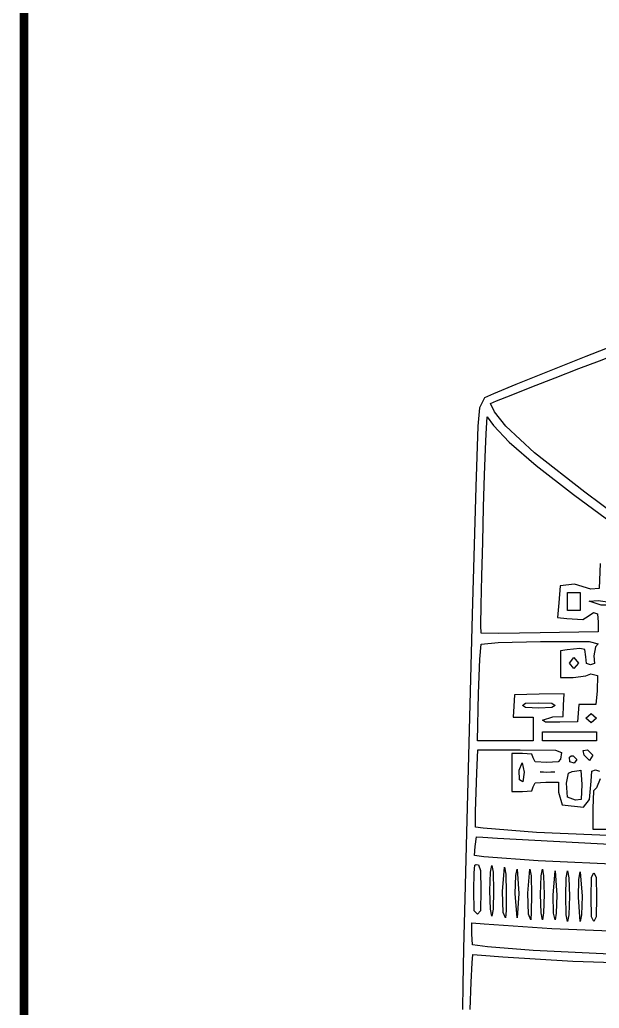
# Model space of a CAD drawing. Extents: x 0 to 7.6, y 0 to 10.9.
# Drawn here: x 0.022 to 0.557, y 4.841 to 5.753 of the extents above; entities that cross this region are included whole.
import ezdxf

# ---------------------------------------------------------------- set-up
doc = ezdxf.new("R2010")
doc.units = 0
doc.layers.get('0').update_dxf_attribs({"linetype": 'CONTINUOUS'})

msp = doc.modelspace()

# ---------------------------------------------------------------- linework, layer by layer
at = {"color": 1, "const_width": 0.007935}
msp.add_lwpolyline([(3.52165, 6.73714), (3.52165, 4.02854), (3.51367, 3.949), (3.49078, 3.87506), (3.45454, 3.80817), (3.40657, 3.74989), (3.34831, 3.70193), (3.28142, 3.66569), (3.20747, 3.64279), (3.12793, 3.63482), (0.419325, 3.63482), (0.339789, 3.64279), (0.265787, 3.66569), (0.198893, 3.70193), (0.140679, 3.74989), (0.092665, 3.80817), (0.056478, 3.87506), (0.033583, 3.949), (0.025662, 4.02854), (0.025662, 6.73714)], dxfattribs=at)
at = {"color": 0}
for points in [[(0.58035, 5.45649), (0.544271, 5.44228), (0.508843, 5.42828), (0.479383, 5.41639), (0.458931, 5.40793), (0.450629, 5.40408), (0.44591, 5.39507), (0.444553, 5.37815), (0.442546, 5.32206), (0.43929, 5.20443), (0.434028, 5.00293), (0.432454, 4.94228), (0.431315, 4.89632), (0.430556, 4.8629), (0.430231, 4.84006)], [(0.557292, 5.25136), (0.556315, 5.22825), (0.548774, 5.22765), (0.533583, 5.23221), (0.520508, 5.2309), (0.51926, 5.21506), (0.518121, 5.2015), (0.526475, 5.20053), (0.541504, 5.19965), (0.546169, 5.20281), (0.551324, 5.20617), (0.555012, 5.20492), (0.555664, 5.19726), (0.555664, 5.18836), (0.501953, 5.18733), (0.463813, 5.1869), (0.447537, 5.18707), (0.447374, 5.19433), (0.447646, 5.21311), (0.448188, 5.23986), (0.448947, 5.27111), (0.449815, 5.30333), (0.450683, 5.33306), (0.451443, 5.35672), (0.452149, 5.37088), (0.453179, 5.3865), (0.453179, 5.3865), (0.458985, 5.37864), (0.473469, 5.36328), (0.498426, 5.34174), (0.532607, 5.31494), (0.574869, 5.2839)], [(0.578831, 4.99978), (0.498535, 5.00331), (0.449436, 5.00726), (0.442329, 5.00825), (0.442329, 5.02268), (0.443414, 5.05832), (0.444499, 5.07954), (0.483615, 5.07954), (0.516058, 5.07915), (0.521701, 5.07693), (0.520671, 5.07107), (0.518608, 5.06842), (0.508192, 5.06787), (0.497287, 5.06847), (0.49566, 5.07206), (0.494249, 5.07563), (0.485678, 5.07622), (0.475694, 5.07622), (0.475694, 5.04124), (0.485678, 5.04124), (0.494249, 5.04183), (0.49566, 5.04542), (0.497233, 5.04904), (0.507324, 5.04958), (0.518989, 5.04958), (0.518989, 5.04064), (0.522136, 5.02892), (0.541883, 5.02681), (0.547581, 5.03375), (0.54899, 5.05062), (0.549533, 5.05974), (0.553168, 5.06119), (0.556694, 5.06)], [(0.557346, 5.0529), (0.554036, 5.04454), (0.551161, 5.04178), (0.550672, 5.02539), (0.550672, 5.00624), (0.574219, 5.00624)], [(0.437283, 4.83996), (0.438368, 4.86518), (0.439182, 4.88308), (0.439725, 4.89074), (0.439725, 4.89074), (0.447917, 4.89031), (0.467393, 4.88872), (0.532281, 4.88476), (0.61735, 4.88178), (0.711481, 4.88004), (0.803711, 4.87983), (0.845215, 4.88026), (0.87169, 4.88081), (0.88585, 4.88157), (0.890517, 4.8826), (0.893664, 4.88249), (0.894694, 4.87414), (0.893989, 4.85129), (0.893121, 4.83046)]]:
    msp.add_lwpolyline(points, dxfattribs=at)
for points in [[(0.575304, 5.44536), (0.57411, 5.43431), (0.572754, 5.39615), (0.579915, 5.347), (0.588758, 5.31168), (0.598199, 5.28071), (0.598036, 5.27815), (0.591417, 5.28168), (0.574436, 5.29378), (0.543186, 5.31706), (0.496636, 5.3534), (0.470161, 5.37793), (0.459799, 5.39122), (0.456272, 5.39899), (0.461589, 5.40126), (0.475151, 5.40668), (0.494194, 5.41417), (0.51595, 5.42269), (0.537651, 5.43115), (0.55664, 5.43842), (0.570096, 5.44353), (0.575304, 5.44536)], [(0.567817, 5.26454), (0.568739, 5.25836), (0.568306, 5.2404), (0.567165, 5.21625), (0.575575, 5.21625), (0.583985, 5.21457), (0.575683, 5.21289), (0.567329, 5.21289), (0.567329, 5.19038), (0.56684, 5.17393), (0.565647, 5.16786), (0.564019, 5.19038), (0.564019, 5.21289), (0.558322, 5.21289), (0.547308, 5.21664), (0.555664, 5.21724), (0.564019, 5.2161), (0.564019, 5.2251), (0.565267, 5.25125), (0.567817, 5.26454)], [(0.527344, 5.22456), (0.539008, 5.22456), (0.539008, 5.2079), (0.527344, 5.2079), (0.527344, 5.22456)], [(0.547092, 5.17942), (0.555664, 5.17725), (0.553114, 5.17458), (0.55165, 5.16624), (0.552029, 5.15901), (0.548394, 5.15788), (0.54465, 5.15901), (0.544, 5.16536), (0.54324, 5.17193), (0.538574, 5.17285), (0.52691, 5.17182), (0.520671, 5.17079), (0.520671, 5.14621), (0.532335, 5.14621), (0.544, 5.14789), (0.548882, 5.14953), (0.554742, 5.14806), (0.554579, 5.1339), (0.553494, 5.12121), (0.537543, 5.12121), (0.537001, 5.11328), (0.536512, 5.10536), (0.520236, 5.10493), (0.507053, 5.10503), (0.504015, 5.10693), (0.513564, 5.10992), (0.523167, 5.1104), (0.523654, 5.12088), (0.524197, 5.13129), (0.501193, 5.13086), (0.47819, 5.13037), (0.477647, 5.11996), (0.47716, 5.10954), (0.49566, 5.10954), (0.49566, 5.08789), (0.444011, 5.08789), (0.445096, 5.13162), (0.446235, 5.16303), (0.447592, 5.17703), (0.463217, 5.17844), (0.502388, 5.17931), (0.530979, 5.17958), (0.547092, 5.17942)], [(0.533203, 5.16456), (0.537326, 5.1595), (0.533203, 5.15451), (0.529025, 5.1595), (0.533203, 5.16456)], [(0.500651, 5.12289), (0.51275, 5.12244), (0.515679, 5.12039), (0.51275, 5.11843), (0.500651, 5.11789), (0.488553, 5.11843), (0.485678, 5.12039), (0.488553, 5.12244), (0.500651, 5.12289)], [(0.54899, 5.1129), (0.554036, 5.10872), (0.54899, 5.10454), (0.544, 5.10872), (0.54899, 5.1129)], [(0.504015, 5.09625), (0.554036, 5.09625), (0.554036, 5.08789), (0.504015, 5.08789), (0.504015, 5.09625)], [(0.54579, 5.07954), (0.550672, 5.07454), (0.547526, 5.06956), (0.542589, 5.07454), (0.541721, 5.07889), (0.54579, 5.07954)], [(0.532389, 5.07411), (0.535699, 5.07064), (0.533311, 5.06733), (0.529243, 5.06853), (0.528917, 5.07275), (0.530707, 5.07406), (0.532389, 5.07411)], [(0.485243, 5.06749), (0.487358, 5.05886), (0.485949, 5.05007), (0.483018, 5.05186), (0.482747, 5.06093), (0.485243, 5.06749)], [(0.539497, 5.06071), (0.54031, 5.04769), (0.539822, 5.03375), (0.534722, 5.03321), (0.527072, 5.03586), (0.526421, 5.04872), (0.527994, 5.05789), (0.531521, 5.05957), (0.538086, 5.0606), (0.539497, 5.06071)], [(0.501953, 5.05914), (0.5153, 5.05908), (0.5153, 5.05914), (0.508192, 5.05849), (0.501953, 5.05914)], [(0.443197, 4.99924), (0.449056, 4.99914), (0.462619, 4.99804), (0.571724, 4.99219), (0.737847, 4.98844), (0.829156, 4.98736), (0.828668, 4.97885), (0.828179, 4.97038), (0.768989, 4.97021), (0.676921, 4.97103), (0.581597, 4.97353), (0.500162, 4.97706), (0.449869, 4.98101), (0.441515, 4.98215), (0.442057, 4.99044), (0.443197, 4.99924)], [(0.443033, 4.97374), (0.444988, 4.97342), (0.446832, 4.96815), (0.447319, 4.95019), (0.446832, 4.9311), (0.444011, 4.9279), (0.441135, 4.9311), (0.440647, 4.95008), (0.440918, 4.9661), (0.441678, 4.97331), (0.443033, 4.97374)], [(0.457357, 4.97287), (0.45855, 4.96669), (0.458985, 4.94954), (0.45855, 4.93251), (0.457357, 4.92622), (0.456108, 4.93251), (0.455675, 4.94954), (0.456108, 4.96669), (0.457357, 4.97287)], [(0.469021, 4.97125), (0.470215, 4.965), (0.470703, 4.94792), (0.470486, 4.93147), (0.470107, 4.92458), (0.467882, 4.92947), (0.467339, 4.949), (0.469021, 4.97125)], [(0.480686, 4.96957), (0.482314, 4.94706), (0.480686, 4.92458), (0.479004, 4.94706), (0.479438, 4.96354), (0.480686, 4.96957)], [(0.49235, 4.96957), (0.493544, 4.96332), (0.494032, 4.94624), (0.493815, 4.92979), (0.493435, 4.9229), (0.491211, 4.92785), (0.490668, 4.94732), (0.49235, 4.96957)], [(0.504015, 4.96957), (0.505208, 4.96332), (0.505642, 4.94624), (0.505208, 4.92919), (0.504015, 4.9229), (0.502767, 4.92919), (0.502333, 4.94624), (0.502767, 4.96332), (0.504015, 4.96957)], [(0.515679, 4.96789), (0.517361, 4.94542), (0.516872, 4.92899), (0.515679, 4.9229), (0.514432, 4.92899), (0.513997, 4.94542), (0.515679, 4.96789)], [(0.527344, 4.96789), (0.528537, 4.96164), (0.529025, 4.94456), (0.528537, 4.92751), (0.527344, 4.92122), (0.526096, 4.92751), (0.525662, 4.94456), (0.526096, 4.96164), (0.527344, 4.96789)], [(0.539008, 4.96707), (0.54069, 4.94467), (0.540201, 4.92751), (0.539008, 4.92122), (0.537326, 4.94363), (0.537761, 4.96007), (0.539008, 4.96707)], [(0.551486, 4.96625), (0.553549, 4.96208), (0.554036, 4.94374), (0.553549, 4.9254), (0.551486, 4.92122), (0.549425, 4.9254), (0.54899, 4.94374), (0.549425, 4.96208), (0.551486, 4.96625)], [(0.439019, 4.92003), (0.45025, 4.919), (0.51275, 4.91488), (0.597331, 4.91135), (0.691026, 4.9089), (0.781088, 4.90793), (0.828993, 4.90788), (0.828993, 4.88792), (0.811903, 4.88786), (0.791504, 4.88732), (0.760146, 4.88721), (0.693793, 4.88813), (0.620008, 4.88954), (0.566515, 4.89106), (0.495443, 4.89458), (0.453233, 4.89794), (0.439453, 4.89958), (0.439019, 4.90983), (0.439019, 4.92003)]]:
    msp.add_lwpolyline(points, close=True, dxfattribs=at)

doc.saveas('drawing.dxf')
